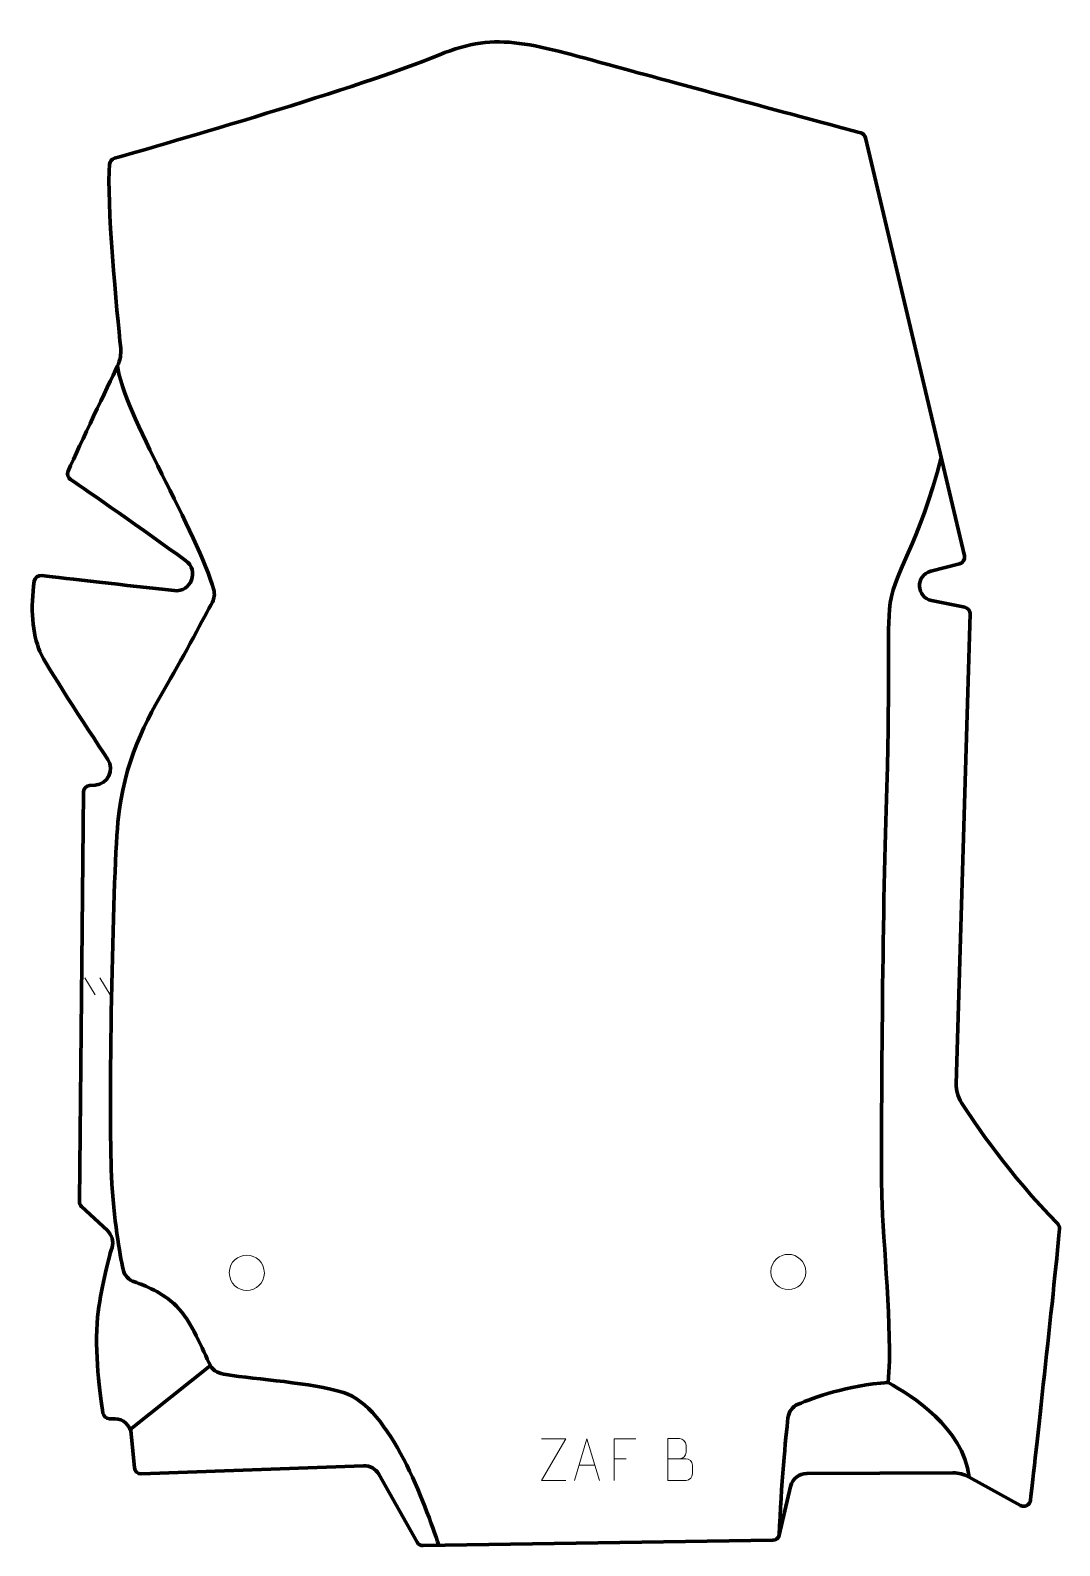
# Model space of a CAD drawing. Header units: millimetres. Extents: x -309 to 308, y -450 to 457.
import ezdxf

# ---------------------------------------------------------------- set-up
doc = ezdxf.new("R2010")
doc.units = ezdxf.units.MM
doc.header["$MEASUREMENT"] = 0
for name, color, linetype in [('layer 1', 7, 'Continuous'), ('layer 2', 7, 'Continuous'), ('layer 3', 7, 'Continuous')]:
    doc.layers.add(name, color=color, linetype=linetype)

msp = doc.modelspace()

# ---------------------------------------------------------------- linework, layer by layer
at = {"layer": 'layer 1', "color": 250, "lineweight": 9}
for points in [[(-276.0804, -110.1213), (-276.0804, -110.1213), (-269.9033, -120.385), (-269.9033, -120.385)], [(-267.2227, -110.1213), (-267.2227, -110.1213), (-261.0457, -120.385), (-261.0457, -120.385)], [(40.887, -397.9422), (40.887, -397.9422), (48.0551, -397.9422), (48.0551, -397.9422)], [(19.9241, -401.7666), (19.9241, -401.7666), (29.4198, -401.7666), (29.4198, -401.7666)]]:
    msp.add_open_spline(points, degree=3, dxfattribs=at)
for points, knots in [([(-189.6362, -286.6011), (-189.5655, -279.9607), (-184.2915, -276.1147), (-179.1362, -276.2117), (-179.1362, -276.2117), (-173.9809, -276.1147), (-168.7069, -280.1781), (-168.6362, -286.8185), (-168.6362, -286.8185), (-169.0064, -293.1478), (-173.4483, -297.1785), (-179.1362, -297.2079), (-179.1362, -297.2079), (-184.2915, -297.3049), (-189.5655, -293.2415), (-189.6362, -286.6011)], [0, 0, 0, 0, 0.2, 0.2, 0.2, 0.2, 0.4, 0.4, 0.4, 0.4, 0.6, 0.6, 0.6, 0.6, 1, 1, 1, 1]), ([(134.712, -286.0658), (134.7827, -279.4254), (140.0567, -275.5794), (145.212, -275.6764), (145.212, -275.6764), (150.3673, -275.5794), (155.6413, -279.6428), (155.712, -286.2832), (155.712, -286.2832), (155.3418, -292.6125), (150.8999, -296.6432), (145.212, -296.6726), (145.212, -296.6726), (140.0567, -296.7696), (134.7827, -292.7062), (134.712, -286.0658)], [0, 0, 0, 0, 0.2, 0.2, 0.2, 0.2, 0.4, 0.4, 0.4, 0.4, 0.6, 0.6, 0.6, 0.6, 1, 1, 1, 1]), ([(11.9694, -411.018), (11.9694, -411.018), (-2.6496, -411.018), (-2.6496, -411.018), (-2.6496, -411.018), (-2.6496, -411.018), (11.9937, -386.0606), (11.9937, -386.0606), (11.9937, -386.0606), (11.9937, -386.0606), (-2.6496, -386.0606), (-2.6496, -386.0606)], [0, 0, 0, 0, 0.25, 0.25, 0.25, 0.25, 0.5, 0.5, 0.5, 0.5, 1, 1, 1, 1]), ([(17.2015, -411.016), (17.2015, -411.016), (24.5725, -386.0625), (24.5725, -386.0625), (24.5725, -386.0625), (24.5725, -386.0625), (32.1424, -411.016), (32.1424, -411.016)], [0, 0, 0, 0, 0.33333333, 0.33333333, 0.33333333, 0.33333333, 1, 1, 1, 1]), ([(53.761, -386.0625), (53.761, -386.0625), (40.887, -386.0625), (40.887, -386.0625), (40.887, -386.0625), (40.887, -386.0625), (40.887, -411.0161), (40.887, -411.0161)], [0, 0, 0, 0, 0.33333333, 0.33333333, 0.33333333, 0.33333333, 1, 1, 1, 1]), ([(72.985, -397.9422), (76.6236, -397.9418), (80.2107, -397.9418), (83.8501, -397.9422), (83.8501, -397.9422), (85.8255, -397.9595), (87.7491, -399.6956), (87.7491, -401.7452), (87.7491, -401.7452), (87.7487, -402.8738), (87.7487, -405.9232), (87.7491, -407.0521), (87.7491, -407.0521), (87.7667, -408.91), (86.2246, -410.9239), (83.9031, -410.907), (83.9031, -410.907), (80.2633, -410.9066), (76.6239, -410.9066), (72.985, -410.907), (72.985, -410.907), (72.985, -402.5887), (72.985, -394.2709), (72.985, -385.9534), (72.985, -385.9534), (75.3587, -385.9534), (77.7328, -385.9534), (80.107, -385.9534), (80.107, -385.9534), (81.7878, -385.9358), (83.8846, -387.8463), (83.9023, -389.8087), (83.9023, -389.8087), (83.9019, -391.8748), (83.9019, -392.0208), (83.9023, -394.0873), (83.9023, -394.0873), (83.9196, -396.1534), (82.0651, -397.9595), (80.0551, -397.9422)], [0, 0, 0, 0, 0.09090909, 0.09090909, 0.09090909, 0.09090909, 0.18181818, 0.18181818, 0.18181818, 0.18181818, 0.27272727, 0.27272727, 0.27272727, 0.27272727, 0.36363636, 0.36363636, 0.36363636, 0.36363636, 0.45454545, 0.45454545, 0.45454545, 0.45454545, 0.54545455, 0.54545455, 0.54545455, 0.54545455, 0.63636364, 0.63636364, 0.63636364, 0.63636364, 0.72727273, 0.72727273, 0.72727273, 0.72727273, 0.81818182, 0.81818182, 0.81818182, 0.81818182, 1, 1, 1, 1])]:
    msp.add_open_spline(points, degree=3, knots=knots, dxfattribs=at)
at = {"layer": 'layer 2', "color": 230, "lineweight": 200}
msp.add_open_spline([(-279.4327, -243.9866), (-279.4327, -243.9866), (-277.0032, 0.9185), (-277.0032, 0.9185), (-277.0032, 0.9185), (-276.9828, 3.001), (-275.3681, 4.719), (-273.2913, 4.8689), (-273.2913, 4.8689), (-273.2913, 4.8689), (-270.002, 5.106), (-270.002, 5.106), (-270.002, 5.106), (-262.3672, 5.6571), (-258.1568, 14.231), (-262.3891, 20.6095), (-262.3891, 20.6095), (-275.934, 41.0237), (-299.5344, 77.0018), (-303.0446, 85.0751), (-303.0446, 85.0751), (-307.6377, 95.6404), (-308.833, 111.5158), (-306.4336, 127.2013), (-306.4336, 127.2013), (-306.1074, 129.3339), (-304.1519, 130.8265), (-302.0095, 130.5745), (-302.0095, 130.5745), (-287.3724, 128.8552), (-251.1047, 124.7859), (-222.7121, 121.6141), (-222.7121, 121.6141), (-212.4635, 120.4693), (-207.3995, 133.7059), (-215.7959, 139.6936), (-215.7959, 139.6936), (-241.1282, 157.7575), (-274.29, 181.2755), (-284.7587, 188.106), (-284.7587, 188.106), (-286.409, 189.183), (-287.0249, 191.299), (-286.2167, 193.0964), (-286.2167, 193.0964), (-278.7287, 209.7436), (-262.6826, 243.3125), (-256.5601, 256.0817), (-256.5601, 256.0817), (-254.968, 259.4015), (-254.3242, 263.0921), (-254.6981, 266.7552), (-254.6981, 266.7552), (-256.7573, 286.9151), (-263.4742, 355.8359), (-261.323, 376.9232), (-261.323, 376.9232), (-261.1568, 378.5492), (-260.0142, 379.9045), (-258.4425, 380.3526), (-258.4425, 380.3526), (-228.3512, 388.9314), (-110.3859, 422.9498), (-63.7554, 442.2785), (-63.7554, 442.2785), (-28.3482, 456.9551), (-8.739, 448.8211), (47.3901, 433.6612), (47.3901, 433.6612), (85.5557, 423.353), (173.2213, 399.6693), (188.5192, 395.5361), (188.5192, 395.5361), (189.9366, 395.1534), (191.0278, 394.0255), (191.3664, 392.5971), (191.3664, 392.5971), (191.3664, 392.5971), (250.637, 142.4151), (250.637, 142.4151), (250.637, 142.4151), (251.139, 140.295), (249.8527, 138.1632), (247.7435, 137.6192), (247.7435, 137.6192), (247.7435, 137.6192), (230.5075, 133.1746), (230.5075, 133.1746), (230.5075, 133.1746), (221.24, 130.7849), (221.6129, 117.4978), (231, 115.6316), (231, 115.6316), (231, 115.6316), (250.8306, 111.6894), (250.8306, 111.6894), (250.8306, 111.6894), (252.7462, 111.3087), (254.1065, 109.6002), (254.049, 107.6479), (254.049, 107.6479), (254.049, 107.6479), (245.7584, -173.5231), (245.7584, -173.5231), (245.7584, -173.5231), (245.6399, -177.5395), (246.7314, -181.4968), (248.8964, -184.8822), (248.8964, -184.8822), (256.6765, -197.0448), (277.6456, -228.0869), (306.4782, -257.2203), (306.4782, -257.2203), (307.31, -258.061), (307.7334, -259.2238), (307.625, -260.402), (307.625, -260.402), (303.8916, -301.089), (293.0232, -397.9325), (290.2109, -422.865), (290.2109, -422.865), (289.8916, -425.6947), (286.802, -427.2931), (284.3071, -425.9201), (284.3071, -425.9201), (284.3071, -425.9201), (253.4715, -408.9455), (253.4715, -408.9455), (253.4715, -408.9455), (250.4952, -407.3068), (247.1505, -406.4538), (243.7529, -406.4662), (243.7529, -406.4662), (243.7529, -406.4662), (156.2506, -406.7904), (156.2506, -406.7904), (156.2506, -406.7904), (151.6179, -406.8076), (147.604, -410.0045), (146.5499, -414.5158), (146.5499, -414.5158), (146.5499, -414.5158), (139.7448, -443.6422), (139.7448, -443.6422), (139.7448, -443.6422), (139.3275, -445.4294), (137.747, -446.7029), (135.9122, -446.7319), (135.9122, -446.7319), (135.9122, -446.7319), (-73.546, -449.9989), (-73.546, -449.9989), (-73.546, -449.9989), (-75.0097, -450.0219), (-76.3686, -449.2433), (-77.0897, -447.9694), (-77.0897, -447.9694), (-77.0897, -447.9694), (-100.1222, -407.2666), (-100.1222, -407.2666), (-100.1222, -407.2666), (-101.9612, -404.0165), (-105.4576, -402.0621), (-109.1893, -402.1983), (-109.1893, -402.1983), (-109.1893, -402.1983), (-242.3802, -407.0539), (-242.3802, -407.0539), (-242.3802, -407.0539), (-244.5053, -407.1315), (-246.3193, -405.5327), (-246.5097, -403.4146), (-246.5097, -403.4146), (-246.5097, -403.4146), (-248.3323, -383.1401), (-248.3323, -383.1401), (-248.3323, -383.1401), (-248.7955, -377.985), (-253.1159, -374.0353), (-258.2919, -374.0353), (-258.2919, -374.0353), (-258.2919, -374.0353), (-261.3896, -374.0353), (-261.3896, -374.0353), (-261.3896, -374.0353), (-263.3638, -374.0353), (-265.0423, -372.597), (-265.3429, -370.6462), (-265.3429, -370.6462), (-266.821, -361.0453), (-270.6515, -333.0796), (-268.5224, -313.3088), (-268.5224, -313.3088), (-266.7063, -296.4436), (-262.3605, -279.9396), (-259.8893, -271.4743), (-259.8893, -271.4743), (-258.8299, -267.8442), (-259.9101, -263.9298), (-262.6787, -261.3542), (-262.6787, -261.3542), (-262.6787, -261.3542), (-278.1575, -246.9552), (-278.1575, -246.9552), (-278.1575, -246.9552), (-278.9809, -246.189), (-279.4441, -245.1112), (-279.4327, -243.9866)], degree=3, knots=[0, 0, 0, 0, 0.01886792, 0.01886792, 0.01886792, 0.01886792, 0.03773585, 0.03773585, 0.03773585, 0.03773585, 0.05660377, 0.05660377, 0.05660377, 0.05660377, 0.0754717, 0.0754717, 0.0754717, 0.0754717, 0.09433962, 0.09433962, 0.09433962, 0.09433962, 0.11320755, 0.11320755, 0.11320755, 0.11320755, 0.13207547, 0.13207547, 0.13207547, 0.13207547, 0.1509434, 0.1509434, 0.1509434, 0.1509434, 0.16981132, 0.16981132, 0.16981132, 0.16981132, 0.18867925, 0.18867925, 0.18867925, 0.18867925, 0.20754717, 0.20754717, 0.20754717, 0.20754717, 0.22641509, 0.22641509, 0.22641509, 0.22641509, 0.24528302, 0.24528302, 0.24528302, 0.24528302, 0.26415094, 0.26415094, 0.26415094, 0.26415094, 0.28301887, 0.28301887, 0.28301887, 0.28301887, 0.30188679, 0.30188679, 0.30188679, 0.30188679, 0.32075472, 0.32075472, 0.32075472, 0.32075472, 0.33962264, 0.33962264, 0.33962264, 0.33962264, 0.35849057, 0.35849057, 0.35849057, 0.35849057, 0.37735849, 0.37735849, 0.37735849, 0.37735849, 0.39622642, 0.39622642, 0.39622642, 0.39622642, 0.41509434, 0.41509434, 0.41509434, 0.41509434, 0.43396226, 0.43396226, 0.43396226, 0.43396226, 0.45283019, 0.45283019, 0.45283019, 0.45283019, 0.47169811, 0.47169811, 0.47169811, 0.47169811, 0.49056604, 0.49056604, 0.49056604, 0.49056604, 0.50943396, 0.50943396, 0.50943396, 0.50943396, 0.52830189, 0.52830189, 0.52830189, 0.52830189, 0.54716981, 0.54716981, 0.54716981, 0.54716981, 0.56603774, 0.56603774, 0.56603774, 0.56603774, 0.58490566, 0.58490566, 0.58490566, 0.58490566, 0.60377358, 0.60377358, 0.60377358, 0.60377358, 0.62264151, 0.62264151, 0.62264151, 0.62264151, 0.64150943, 0.64150943, 0.64150943, 0.64150943, 0.66037736, 0.66037736, 0.66037736, 0.66037736, 0.67924528, 0.67924528, 0.67924528, 0.67924528, 0.69811321, 0.69811321, 0.69811321, 0.69811321, 0.71698113, 0.71698113, 0.71698113, 0.71698113, 0.73584906, 0.73584906, 0.73584906, 0.73584906, 0.75471698, 0.75471698, 0.75471698, 0.75471698, 0.77358491, 0.77358491, 0.77358491, 0.77358491, 0.79245283, 0.79245283, 0.79245283, 0.79245283, 0.81132075, 0.81132075, 0.81132075, 0.81132075, 0.83018868, 0.83018868, 0.83018868, 0.83018868, 0.8490566, 0.8490566, 0.8490566, 0.8490566, 0.86792453, 0.86792453, 0.86792453, 0.86792453, 0.88679245, 0.88679245, 0.88679245, 0.88679245, 0.90566038, 0.90566038, 0.90566038, 0.90566038, 0.9245283, 0.9245283, 0.9245283, 0.9245283, 0.94339623, 0.94339623, 0.94339623, 0.94339623, 0.96226415, 0.96226415, 0.96226415, 0.96226415, 1, 1, 1, 1], dxfattribs=at)
at = {"layer": 'layer 3', "color": 142, "lineweight": 200}
for points, knots in [([(-64.1582, -449.8524), (-72.2379, -425.8191), (-93.1555, -367.0548), (-121.2447, -358.3888), (-121.2447, -358.3888), (-140.7343, -352.3757), (-172.9531, -350.5159), (-191.5565, -347.6538), (-191.5565, -347.6538), (-195.453, -347.0544), (-199.1765, -345.7149), (-200.9619, -342.1998), (-200.9619, -342.1998), (-205.6107, -333.0474), (-212.1344, -315.5909), (-221.3504, -306.5887), (-221.3504, -306.5887), (-229.768, -298.3672), (-240.2377, -294.1208), (-246.4579, -292.1696), (-246.4579, -292.1696), (-249.8876, -291.094), (-252.4724, -288.2537), (-253.2249, -284.739), (-253.2249, -284.739), (-255.2569, -275.2497), (-258.9272, -255.1473), (-260.1976, -228.895), (-260.1976, -228.895), (-261.9904, -191.841), (-259.6, -53.1873), (-256.3127, -17.0294), (-256.3127, -17.0294), (-253.0259, 19.1283), (-239.28, 44.2294), (-226.7295, 65.7447), (-226.7295, 65.7447), (-216.6587, 83.0087), (-204.2793, 106.2373), (-199.7803, 114.7427), (-199.7803, 114.7427), (-198.5533, 117.0629), (-198.281, 119.4737), (-198.961, 122.0087), (-198.961, 122.0087), (-207.7454, 154.7185), (-253.744, 229.4468), (-256.5601, 256.0813)], [0, 0, 0, 0, 0.07692308, 0.07692308, 0.07692308, 0.07692308, 0.15384615, 0.15384615, 0.15384615, 0.15384615, 0.23076923, 0.23076923, 0.23076923, 0.23076923, 0.30769231, 0.30769231, 0.30769231, 0.30769231, 0.38461538, 0.38461538, 0.38461538, 0.38461538, 0.46153846, 0.46153846, 0.46153846, 0.46153846, 0.53846154, 0.53846154, 0.53846154, 0.53846154, 0.61538462, 0.61538462, 0.61538462, 0.61538462, 0.69230769, 0.69230769, 0.69230769, 0.69230769, 0.76923077, 0.76923077, 0.76923077, 0.76923077, 0.84615385, 0.84615385, 0.84615385, 0.84615385, 1, 1, 1, 1]), ([(139.7449, -443.6423), (140.7976, -413.7906), (143.666, -385.2749), (144.9579, -373.5058), (144.9579, -373.5058), (145.3527, -369.911), (147.6542, -366.8108), (150.9826, -365.3976), (150.9826, -365.3976), (160.2247, -361.4751), (180.5137, -354.0473), (205.0698, -352.3088), (205.0698, -352.3088), (207.7594, -320.3348), (201.7826, -268.6384), (201.185, -240.5492), (201.185, -240.5492), (200.5874, -212.4599), (201.5121, -79.8374), (203.7709, -9.8576), (203.7709, -9.8576), (206.2269, 66.2176), (204.3618, 90.1406), (205.762, 110.4606), (205.762, 110.4606), (207.1618, 130.7806), (223.9686, 149.9304), (236.6819, 201.3192)], [0, 0, 0, 0, 0.125, 0.125, 0.125, 0.125, 0.25, 0.25, 0.25, 0.25, 0.375, 0.375, 0.375, 0.375, 0.5, 0.5, 0.5, 0.5, 0.625, 0.625, 0.625, 0.625, 0.75, 0.75, 0.75, 0.75, 1, 1, 1, 1])]:
    msp.add_open_spline(points, degree=3, knots=knots, dxfattribs=at)
for points in [[(-248.9595, -380.441), (-248.9595, -380.441), (-200.962, -342.1999), (-200.962, -342.1999)], [(205.0698, -352.3087), (218.9153, -360.4765), (249.7784, -378.9233), (253.4716, -408.9454)]]:
    msp.add_open_spline(points, degree=3, dxfattribs=at)

doc.saveas('drawing.dxf')
